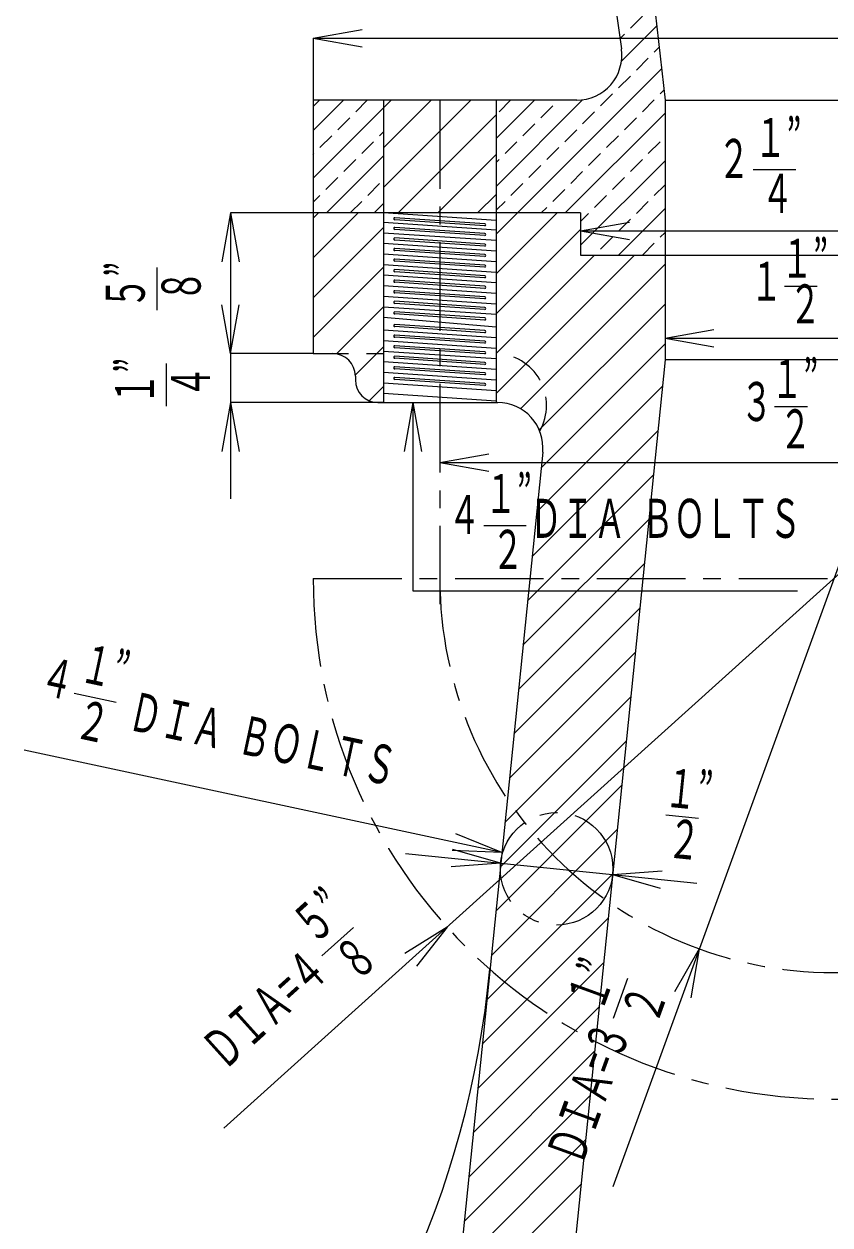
# Model space of a CAD drawing. Units: millimetres, scale not verified. Extents: x -574 to 574, y -406 to 12973.
# Drawn here: x 69 to 159.9, y -94.8 to 40.7 of the extents above; entities that cross this region are included whole.
import ezdxf
from ezdxf.enums import TextEntityAlignment as Align

# ---------------------------------------------------------------- set-up
doc = ezdxf.new("R2010")
doc.units = ezdxf.units.MM
doc.header["$LTSCALE"] = 2
doc.linetypes.add('CHAIN1', pattern=[8, 5, -1, 1, -1])
doc.linetypes.add('DASHED2', pattern=[3, 2, -1])
for name, color, linetype, lineweight in [('0-0_0', 3, 'Continuous', 18), ('0-1_芯', 4, 'CHAIN1', 18), ('0-2_寸法', 2, 'Continuous', 18)]:
    doc.layers.add(name, color=color, linetype=linetype, lineweight=lineweight)
doc.styles.add('ＭＳ ゴシック', font='')
doc.styles.get('ＭＳ ゴシック').set_extended_font_data('MS Gothic')

msp = doc.modelspace()

# ---------------------------------------------------------------- linework, layer by layer
at = {"layer": '0-0_0'}
for p, q in [((130.59, 78.525), (136.384, 37.855)), ((136.541, 74.987), (141.304, 32.058)), ((137.401, 40.182), (138.748, 41.529)), ((136.22, 39.001), (136.727, 39.508)), ((136.391, 36.478), (140.372, 40.459)), ((140.095, 37.487), (140.641, 38.034)), ((138.074, 35.467), (139.421, 36.814)), ((122.254, 16.952), (140.91, 35.609)), ((136.053, 33.446), (137.401, 34.793)), ((134.033, 31.426), (135.38, 32.773)), ((140.768, 32.773), (141.179, 33.183)), ((101.616, 32.058), (101.616, 3.483)), ((131.354, 32.058), (101.616, 32.058)), ((101.616, 23.256), (110.419, 32.058)), ((101.616, 28.644), (105.03, 32.058)), ((101.704, 31.426), (102.336, 32.058)), ((106.419, 30.752), (107.725, 32.058)), ((109.554, 32.058), (109.554, -2.032)), ((109.554, 22.213), (119.399, 32.058)), ((109.554, 26.703), (114.909, 32.058)), ((122.254, 22.341), (132.014, 32.101)), ((122.254, 32.058), (122.254, -2.032)), ((122.254, 27.729), (126.583, 32.058)), ((122.583, 30.752), (123.889, 32.058)), ((127.298, 30.079), (128.645, 31.426)), ((138.748, 30.752), (140.095, 32.099)), ((141.304, 32.058), (141.304, 2.771)), ((141.304, 32.058), (179.404, 32.058)), ((104.398, 28.732), (105.745, 30.079)), ((111.189, 19.358), (122.254, 30.423)), ((130.048, 19.358), (141.304, 30.614)), ((132.012, 29.405), (133.359, 30.752)), ((136.727, 28.732), (138.074, 30.079)), ((109.113, 28.058), (109.554, 28.499)), ((125.277, 28.058), (126.624, 29.405)), ((129.992, 27.385), (131.339, 28.732)), ((102.378, 26.711), (103.725, 28.058)), ((107.092, 26.038), (108.439, 27.385)), ((123.257, 26.038), (124.604, 27.385)), ((134.706, 26.711), (136.053, 28.058)), ((139.421, 26.038), (140.768, 27.385)), ((101.616, 25.95), (101.704, 26.038)), ((103.107, 19.358), (109.554, 25.805)), ((115.679, 19.358), (122.254, 25.933)), ((127.971, 25.364), (129.318, 26.711)), ((132.686, 24.691), (134.033, 26.038)), ((105.072, 24.017), (106.419, 25.364)), ((122.254, 25.035), (122.583, 25.364)), ((125.951, 23.344), (127.298, 24.691)), ((131.779, 15.701), (141.304, 25.226)), ((137.401, 24.017), (138.748, 25.364)), ((103.051, 21.996), (104.398, 23.344)), ((130.665, 22.67), (132.012, 24.017)), ((135.38, 21.996), (136.727, 23.344)), ((107.766, 21.323), (109.113, 22.67)), ((123.93, 21.323), (125.277, 22.67)), ((128.645, 20.649), (129.992, 21.996)), ((140.095, 21.323), (141.304, 22.532)), ((101.616, 20.562), (102.378, 21.323)), ((105.801, 19.358), (107.092, 20.649)), ((108.495, 19.358), (109.554, 20.417)), ((120.169, 19.358), (122.254, 21.443)), ((122.254, 19.646), (123.257, 20.649)), ((133.359, 19.976), (134.706, 21.323)), ((138.074, 19.302), (139.421, 20.649)), ((131.779, 19.358), (101.616, 19.358)), ((101.616, 14.275), (106.699, 19.358)), ((101.616, 18.766), (102.209, 19.358)), ((122.254, 18.501), (109.554, 19.358)), ((122.254, 12.462), (129.15, 19.358)), ((127.353, 19.358), (127.971, 19.976)), ((131.779, 19.358), (131.779, 14.596)), ((131.779, 18.395), (132.686, 19.302)), ((136.061, 14.596), (141.304, 19.838)), ((101.616, 9.785), (109.554, 17.723)), ((122.254, 17.413), (109.554, 18.27)), ((120.988, 18.123), (110.824, 18.809)), ((120.988, 17.888), (110.824, 18.574)), ((120.988, 17.035), (110.824, 17.721)), ((136.053, 17.282), (137.401, 18.629)), ((122.254, 16.221), (109.554, 17.079)), ((120.988, 16.8), (110.824, 17.487)), ((120.988, 15.843), (110.824, 16.53)), ((120.988, 15.609), (110.824, 16.295)), ((122.254, 7.972), (131.779, 17.497)), ((134.033, 15.261), (135.38, 16.608)), ((140.768, 16.608), (141.304, 17.144)), ((122.254, 15.03), (109.554, 15.887)), ((120.988, 14.652), (110.824, 15.338)), ((120.988, 14.417), (110.824, 15.104)), ((138.755, 14.596), (140.095, 15.935)), ((122.254, 13.838), (109.554, 14.696)), ((120.988, 13.46), (110.824, 14.147)), ((120.988, 13.226), (110.824, 13.912)), ((122.254, -1.008), (137.857, 14.596)), ((122.254, 3.482), (133.367, 14.596)), ((125.021, -2.731), (141.304, 13.552)), ((131.779, 14.596), (188.929, 14.596)), ((101.616, 5.295), (109.554, 13.233)), ((122.254, 12.647), (109.554, 13.504)), ((122.254, 11.455), (109.554, 12.313)), ((120.988, 12.269), (110.824, 12.955)), ((120.988, 12.034), (110.824, 12.721)), ((122.254, 10.264), (109.554, 11.121)), ((120.988, 11.077), (110.824, 11.764)), ((120.988, 10.843), (110.824, 11.529)), ((122.254, 9.072), (109.554, 9.93)), ((120.988, 9.886), (110.824, 10.572)), ((120.988, 9.651), (110.824, 10.338)), ((104.259, 3.448), (109.554, 8.743)), ((122.254, 7.881), (109.554, 8.738)), ((120.988, 8.694), (110.824, 9.381)), ((120.988, 8.46), (110.824, 9.146)), ((120.988, 7.503), (110.824, 8.189)), ((127.123, -5.119), (141.304, 9.062)), ((122.254, 6.45), (109.554, 7.547)), ((120.988, 7.268), (110.824, 7.955)), ((122.254, 5.258), (109.554, 6.116)), ((120.988, 6.072), (110.824, 6.758)), ((120.988, 5.837), (110.824, 6.524)), ((120.988, 4.88), (110.824, 5.567)), ((106.375, 1.074), (109.554, 4.252)), ((122.254, 4.067), (109.554, 4.924)), ((120.988, 4.646), (110.824, 5.332)), ((120.988, 3.689), (110.824, 4.375)), ((120.988, 3.454), (110.824, 4.141)), ((127.323, -9.41), (141.304, 4.572)), ((101.616, 3.483), (103.839, 3.483)), ((122.254, 2.875), (109.554, 3.733)), ((120.988, 2.497), (110.824, 3.184)), ((120.988, 2.263), (110.824, 2.949)), ((141.304, 2.771), (125.032, -157.129)), ((179.404, 2.771), (141.304, 2.771)), ((122.254, 1.684), (109.554, 2.541)), ((120.988, 1.306), (110.824, 1.992)), ((120.988, 1.071), (110.824, 1.758)), ((106.379, 0.943), (106.379, 0.508)), ((122.254, 0.492), (109.554, 1.35)), ((122.254, -0.699), (109.554, 0.158)), ((120.988, 0.114), (110.824, 0.801)), ((120.988, -0.12), (110.824, 0.566)), ((107.951, -1.84), (109.554, -0.238)), ((122.254, -1.891), (109.554, -1.033)), ((126.813, -14.409), (140.999, -0.223)), ((108.919, -2.032), (122.45, -2.032)), ((126.303, -19.409), (140.49, -5.222)), ((127.504, -7.626), (113.228, -147.68)), ((125.794, -24.409), (139.982, -10.221)), ((125.284, -29.409), (139.473, -15.22)), ((124.774, -34.409), (138.964, -20.219)), ((124.265, -39.408), (138.455, -25.217)), ((123.755, -44.408), (137.947, -30.216)), ((123.245, -49.408), (137.438, -35.215)), ((122.736, -54.408), (136.929, -40.214)), ((122.226, -59.407), (136.421, -45.213)), ((121.716, -64.407), (135.912, -50.212)), ((121.207, -69.407), (135.403, -55.21)), ((120.697, -74.407), (134.895, -60.209)), ((120.187, -79.407), (134.386, -65.208)), ((119.678, -84.406), (133.877, -70.207)), ((119.168, -89.406), (133.368, -75.206)), ((118.658, -94.406), (132.86, -80.205)), ((118.149, -99.406), (132.351, -85.203)), ((117.639, -104.406), (131.842, -90.202))]:
    msp.add_line(p, q, dxfattribs=at)
at = {"layer": '0-0_0', "color": 1, "linetype": 'DASHED2'}
msp.add_line((101.616, 3.483), (109.554, 3.483), dxfattribs=at)
at = {"layer": '0-0_0'}
for centre, radius, start, end in [((131.354, 37.138), 5.08, 270, 8.10764), ((110.822, 18.692), 0.117, 89.24639, 270.75361), ((110.822, 17.604), 0.117, 89.24639, 270.75361), ((120.974, 18.005), 0.118, 276.81144, 83.18856), ((110.822, 16.412), 0.117, 89.24639, 270.75361), ((120.974, 16.918), 0.118, 276.81144, 83.18856), ((110.822, 15.221), 0.117, 89.24639, 270.75361), ((120.974, 15.726), 0.118, 276.81144, 83.18856), ((110.822, 14.029), 0.117, 89.24639, 270.75361), ((120.974, 14.535), 0.118, 276.81144, 83.18856), ((110.822, 12.838), 0.117, 89.24639, 270.75361), ((120.974, 13.343), 0.118, 276.81144, 83.18856), ((120.974, 12.152), 0.118, 276.81144, 83.18856), ((110.822, 11.646), 0.117, 89.24639, 270.75361), ((120.974, 10.96), 0.118, 276.81144, 83.18856), ((110.822, 10.455), 0.117, 89.24639, 270.75361), ((120.974, 9.769), 0.118, 276.81144, 83.18856), ((110.822, 9.263), 0.117, 89.24639, 270.75361), ((110.822, 8.072), 0.117, 89.24639, 270.75361), ((120.974, 8.577), 0.118, 276.81144, 83.18856), ((120.974, 7.386), 0.118, 276.81144, 83.18856), ((110.822, 6.641), 0.117, 89.24639, 270.75361), ((110.822, 5.449), 0.117, 89.24639, 270.75361), ((120.974, 5.955), 0.118, 276.81144, 83.18856), ((110.822, 4.258), 0.117, 89.24639, 270.75361), ((120.974, 4.763), 0.118, 276.81144, 83.18856), ((103.839, 0.943), 2.54, 360, 90), ((110.822, 3.066), 0.117, 89.24639, 270.75361), ((120.974, 3.572), 0.118, 276.81144, 83.18856), ((110.822, 1.875), 0.117, 89.24639, 270.75361), ((120.974, 2.38), 0.118, 276.81144, 83.18856), ((108.919, 0.508), 2.54, 180, 270), ((110.822, 0.683), 0.117, 89.24639, 270.75361), ((120.974, 1.188), 0.118, 276.81144, 83.18856), ((120.974, -0.003), 0.118, 276.81144, 83.18856), ((122.45, -7.112), 5.08, 354.1894, 90), ((13.292, -55.734), 108.734, 315.37772, 354.60019)]:
    msp.add_arc(centre, radius, start, end, dxfattribs=at)
at = {"layer": '0-0_0', "color": 1, "linetype": 'DASHED2'}
msp.add_arc((122.127, -2.34), 5.824, 330.07975, 88.75248, dxfattribs=at)
at = {"layer": '0-1_芯'}
for p, q in [((115.904, 32.058), (115.904, -24.787)), ((101.616, -21.877), (219.091, -21.877))]:
    msp.add_line(p, q, dxfattribs=at)
msp.add_circle((129.079, -54.632), 6.35, dxfattribs=at)
for radius in [58.737, 44.45]:
    msp.add_arc((160.354, -21.877), radius, 180, 0, dxfattribs=at)
at = {"layer": '0-2_寸法'}
for p, q in [((101.616, 39.07), (107.131, 40.042)), ((101.616, 39.07), (107.131, 38.097)), ((101.616, 39.07), (219.091, 39.07)), ((101.616, 39.07), (101.616, 32.058)), ((178.452, 27.918), (135.419, -90.484)), ((151.265, 24.249), (156.074, 24.249)), ((207.76, 20.847), (91.553, -83.883)), ((92.28, 19.358), (91.307, 13.843)), ((92.28, 19.358), (92.28, -12.905)), ((101.616, 19.358), (92.28, 19.358)), ((92.28, 19.358), (93.252, 13.843)), ((131.779, 17.332), (137.294, 18.305)), ((131.779, 17.332), (137.294, 16.36)), ((84.033, 8.392), (84.033, 13.201)), ((154.765, 11.087), (158.477, 11.087)), ((92.28, 3.483), (91.307, 8.998)), ((92.28, 3.483), (93.252, 8.998)), ((141.304, 5.227), (146.819, 6.199)), ((141.304, 5.227), (146.819, 4.255)), ((101.616, 3.483), (92.28, 3.483)), ((85.09, -2.441), (85.09, 2.368)), ((92.28, -2.032), (91.307, -7.547)), ((109.554, -2.032), (92.28, -2.032)), ((92.28, -2.032), (93.252, -7.547)), ((112.872, -2.032), (111.899, -7.547)), ((112.872, -2.032), (113.844, -7.547)), ((153.658, -2.483), (157.37, -2.483)), ((115.904, -8.791), (121.419, -7.818)), ((115.904, -8.791), (121.419, -9.763)), ((120.852, -15.909), (125.661, -15.909)), ((74.675, -34.81), (79.377, -35.818)), ((122.884, -52.788), (69.001, -41.24)), ((141.391, -48.559), (145.084, -48.935)), ((122.884, -52.788), (117.696, -50.681)), ((122.884, -52.788), (117.288, -52.583)), ((122.762, -53.989), (117.374, -52.463)), ((112.032, -52.897), (135.397, -55.275)), ((122.762, -53.989), (117.177, -54.398)), ((135.381, -55.27), (140.966, -54.861)), ((135.381, -55.27), (140.769, -56.796)), ((135.381, -55.27), (144.903, -56.239)), ((102.597, -64.461), (106.17, -61.242)), ((116.721, -61.201), (111.974, -64.17)), ((116.721, -61.201), (113.276, -65.615)), ((145.17, -63.654), (142.373, -68.505)), ((145.17, -63.654), (144.2, -69.169)), ((135.482, -71.472), (137.125, -66.953))]:
    msp.add_line(p, q, dxfattribs=at)
for points in [[(131.779, 17.332), (188.929, 17.332), (183.414, 16.36)], [(141.304, 5.227), (179.404, 5.227), (173.889, 4.255)], [(112.872, -2.032), (112.872, -23.279), (156.238, -23.279)], [(115.904, -8.791), (204.804, -8.791), (199.289, -9.763)]]:
    msp.add_lwpolyline(points, dxfattribs=at)

# ---------------------------------------------------------------- texts
at = {"layer": '0-2_寸法', "style": 'ＭＳ ゴシック', "width": 0.6}
for s, p in [('１”', (151.394, 24.342)), ('２', (147.28, 21.966)), ('４', (152.179, 18.039)), ('１”', (154.395, 10.71)), ('１', (150.939, 8.128)), ('２', (155.315, 5.563)), ('１”', (153.288, -2.86)), ('３', (149.832, -5.442)), ('２', (154.208, -8.532)), ('１”', (120.981, -15.817)), ('４', (116.867, -18.192)), ('ＤＩＡ ＢＯＬＴＳ', (126.069, -18.622)), ('２', (121.766, -22.119))]:
    msp.add_text(s, height=4.399, dxfattribs=at).set_placement(p, align=Align.BOTTOM_LEFT)
for s, rotation, p in [('５”', 90, (83.94, 8.52)), ('８', 90, (90.243, 9.306)), ('１”', 90, (84.998, -2.312)), ('４', 90, (91.301, -1.526)), ('１”', 347.904, (74.821, -34.747)), ('４', 347.904, (70.301, -36.208)), ('ＤＩＡ ＢＯＬＴＳ', 347.904, (80.294, -40.191)), ('２', 347.904, (74.268, -41.075)), ('１”', 354.189, (140.985, -48.896)), ('２', 354.189, (141.326, -54.632)), ('５”', 42.026, (102.631, -64.306)), ('８', 42.026, (107.434, -68.462)), ('ＤＩＡ=４', 42.026, (92.513, -78.45)), ('１”', 70.027, (135.439, -71.319)), ('２', 70.027, (141.632, -72.734)), ('ＤＩＡ=３', 70.027, (133.189, -88.65))]:
    msp.add_text(s, height=4.399, rotation=rotation, dxfattribs=at).set_placement(p, align=Align.BOTTOM_LEFT)

doc.saveas('drawing.dxf')
